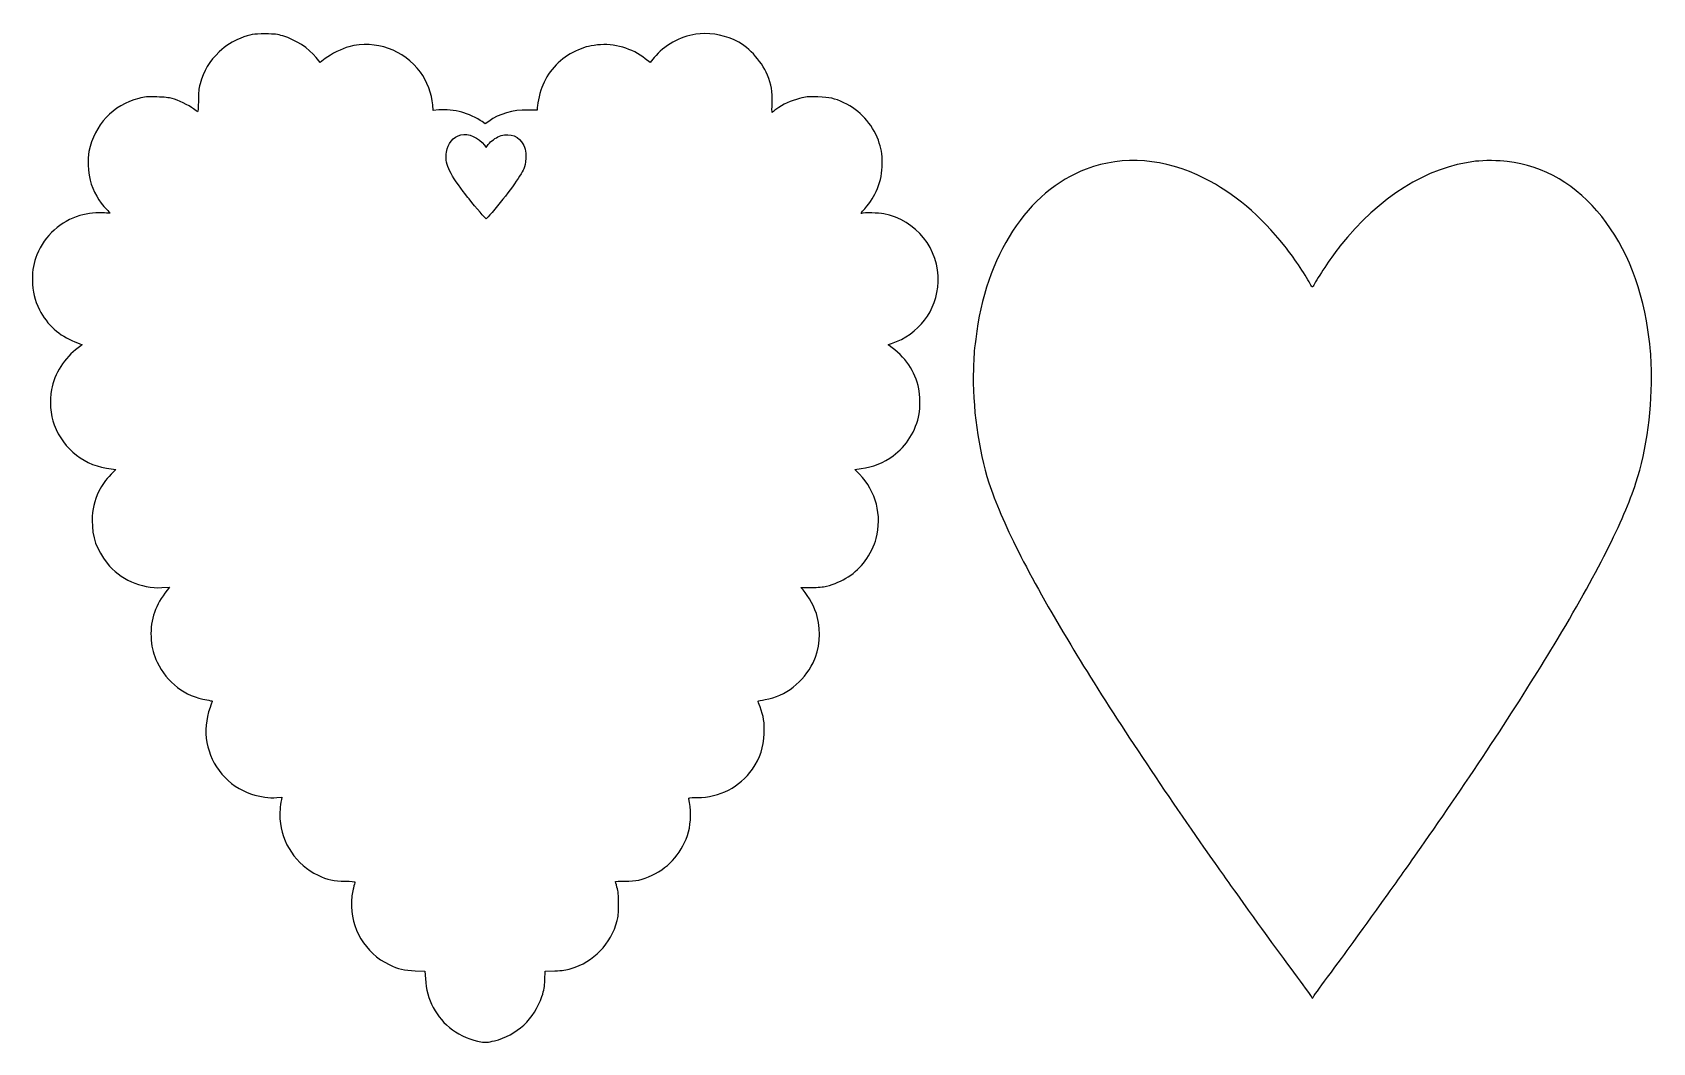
# Model space of a CAD drawing. Header units: centimetres. Extents: x -30.6 to 29.8, y -19.1 to 18.6.
import ezdxf

# ---------------------------------------------------------------- set-up
doc = ezdxf.new("R2010")
doc.units = ezdxf.units.CM
doc.header["$MEASUREMENT"] = 0
doc.layers.add('Layer 1', color=7, linetype='Continuous')

msp = doc.modelspace()

# ---------------------------------------------------------------- linework, layer by layer
at = {"layer": 'Layer 1'}
for points, knots in [([(-13.87317, -19.08802), (-14.22051, -19.03083), (-14.64311, -18.85038), (-14.93573, -18.63429), (-14.93573, -18.63429), (-15.5449, -18.18443), (-15.90435, -17.50768), (-15.94635, -16.73156), (-15.94635, -16.73156), (-15.94635, -16.73156), (-15.96156, -16.45041), (-15.96156, -16.45041), (-15.96156, -16.45041), (-15.96156, -16.45041), (-16.32177, -16.43657), (-16.32177, -16.43657), (-16.32177, -16.43657), (-16.73509, -16.42069), (-16.95516, -16.3682), (-17.29539, -16.20435), (-17.29539, -16.20435), (-18.19425, -15.77147), (-18.74419, -14.8489), (-18.69824, -13.85094), (-18.69824, -13.85094), (-18.68976, -13.66684), (-18.66266, -13.46829), (-18.62961, -13.34823), (-18.62961, -13.34823), (-18.59957, -13.23909), (-18.57477, -13.13789), (-18.5745, -13.12333), (-18.5745, -13.12333), (-18.57419, -13.1071), (-18.71451, -13.09571), (-18.93768, -13.09386), (-18.93768, -13.09386), (-19.36361, -13.09032), (-19.59537, -13.0391), (-19.94788, -12.87057), (-19.94788, -12.87057), (-20.76881, -12.47811), (-21.3025, -11.68771), (-21.3672, -10.76854), (-21.3672, -10.76854), (-21.38212, -10.55666), (-21.36209, -10.30497), (-21.30982, -10.04761), (-21.30982, -10.04761), (-21.30982, -10.04761), (-21.29237, -9.96168), (-21.29237, -9.96168), (-21.29237, -9.96168), (-21.29237, -9.96168), (-21.48768, -9.97819), (-21.48768, -9.97819), (-21.48768, -9.97819), (-21.75291, -10.00061), (-22.10529, -9.94997), (-22.42344, -9.84372), (-22.42344, -9.84372), (-22.87059, -9.69439), (-23.23786, -9.44825), (-23.52671, -9.10434), (-23.52671, -9.10434), (-24.12044, -8.3974), (-24.28156, -7.49798), (-23.97171, -6.62011), (-23.97171, -6.62011), (-23.9278, -6.49571), (-23.89188, -6.38865), (-23.89188, -6.38221), (-23.89188, -6.38221), (-23.89188, -6.37576), (-23.98394, -6.35564), (-24.09646, -6.33749), (-24.09646, -6.33749), (-24.89531, -6.20862), (-25.58684, -5.68119), (-25.94063, -4.93095), (-25.94063, -4.93095), (-26.08095, -4.6334), (-26.13876, -4.42025), (-26.16366, -4.10868), (-26.16366, -4.10868), (-26.21662, -3.44578), (-26.05197, -2.88083), (-25.65367, -2.35881), (-25.65367, -2.35881), (-25.65367, -2.35881), (-25.48403, -2.13648), (-25.48403, -2.13648), (-25.48403, -2.13648), (-25.48403, -2.13648), (-25.76613, -2.14941), (-25.76613, -2.14941), (-25.76613, -2.14941), (-26.557, -2.18568), (-27.33103, -1.84126), (-27.80825, -1.24072), (-27.80825, -1.24072), (-28.20168, -0.74563), (-28.36894, -0.26774), (-28.3675, 0.35719), (-28.3675, 0.35719), (-28.36656, 0.76571), (-28.29225, 1.08487), (-28.11505, 1.4415), (-28.11505, 1.4415), (-27.97749, 1.71833), (-27.89386, 1.83447), (-27.65481, 2.08065), (-27.65481, 2.08065), (-27.65481, 2.08065), (-27.48424, 2.2563), (-27.48424, 2.2563), (-27.48424, 2.2563), (-27.48424, 2.2563), (-27.65259, 2.27466), (-27.65259, 2.27466), (-27.65259, 2.27466), (-28.63876, 2.38219), (-29.43281, 2.99476), (-29.78, 3.91583), (-29.78, 3.91583), (-29.92331, 4.29602), (-29.96581, 4.81911), (-29.88689, 5.23156), (-29.88689, 5.23156), (-29.7735, 5.82422), (-29.38848, 6.42755), (-28.89379, 6.7878), (-28.89379, 6.7878), (-28.80676, 6.85117), (-28.73813, 6.90522), (-28.74127, 6.9079), (-28.74127, 6.9079), (-28.74441, 6.91058), (-28.8676, 6.95991), (-29.01502, 7.01752), (-29.01502, 7.01752), (-29.60098, 7.24649), (-30.03699, 7.6421), (-30.33118, 8.21169), (-30.33118, 8.21169), (-30.51742, 8.5723), (-30.59174, 8.88513), (-30.59289, 9.31333), (-30.59289, 9.31333), (-30.59393, 9.70331), (-30.54616, 9.97553), (-30.42645, 10.26179), (-30.42645, 10.26179), (-30.12827, 10.9748), (-29.53658, 11.51472), (-28.82881, 11.71965), (-28.82881, 11.71965), (-28.51997, 11.80907), (-28.16673, 11.84726), (-27.90693, 11.81932), (-27.90693, 11.81932), (-27.79415, 11.80719), (-27.70188, 11.80438), (-27.70188, 11.81307), (-27.70188, 11.81307), (-27.70188, 11.82175), (-27.76222, 11.88795), (-27.83597, 11.96016), (-27.83597, 11.96016), (-28.09496, 12.21375), (-28.33771, 12.64649), (-28.44393, 13.04396), (-28.44393, 13.04396), (-28.52443, 13.3452), (-28.54259, 13.82629), (-28.48432, 14.11389), (-28.48432, 14.11389), (-28.28363, 15.10433), (-27.58915, 15.84421), (-26.63031, 16.08911), (-26.63031, 16.08911), (-26.38726, 16.15119), (-26.33236, 16.15567), (-25.95563, 16.14413), (-25.95563, 16.14413), (-25.68845, 16.13595), (-25.49019, 16.11612), (-25.38677, 16.08724), (-25.38677, 16.08724), (-25.16934, 16.02651), (-24.75609, 15.82829), (-24.5943, 15.70711), (-24.5943, 15.70711), (-24.52084, 15.65209), (-24.44882, 15.60003), (-24.43427, 15.59142), (-24.43427, 15.59142), (-24.4171, 15.58126), (-24.4077, 15.72113), (-24.40748, 15.98997), (-24.40748, 15.98997), (-24.4072, 16.34045), (-24.3977, 16.43876), (-24.3457, 16.62905), (-24.3457, 16.62905), (-24.21513, 17.10692), (-23.98912, 17.48491), (-23.63157, 17.82338), (-23.63157, 17.82338), (-23.37538, 18.06591), (-23.13151, 18.22322), (-22.84677, 18.32962), (-22.84677, 18.32962), (-22.43946, 18.48182), (-22.37, 18.49405), (-21.92073, 18.49265), (-21.92073, 18.49265), (-21.53717, 18.49146), (-21.47502, 18.48453), (-21.25927, 18.41891), (-21.25927, 18.41891), (-20.76074, 18.26726), (-20.31023, 17.9753), (-20.01259, 17.61097), (-20.01259, 17.61097), (-20.01259, 17.61097), (-19.86357, 17.42856), (-19.86357, 17.42856), (-19.86357, 17.42856), (-19.86357, 17.42856), (-19.67507, 17.57521), (-19.67507, 17.57521), (-19.67507, 17.57521), (-19.46194, 17.74103), (-19.03634, 17.95463), (-18.79773, 18.01555), (-18.79773, 18.01555), (-17.78925, 18.273), (-16.75589, 17.90611), (-16.12731, 17.06744), (-16.12731, 17.06744), (-15.89381, 16.7559), (-15.70165, 16.2437), (-15.67116, 15.85158), (-15.67116, 15.85158), (-15.67116, 15.85158), (-15.65494, 15.64294), (-15.65494, 15.64294), (-15.65494, 15.64294), (-15.65494, 15.64294), (-15.44085, 15.65936), (-15.44085, 15.65936), (-15.44085, 15.65936), (-15.20416, 15.6775), (-14.83604, 15.64352), (-14.59177, 15.58097), (-14.59177, 15.58097), (-14.39858, 15.53149), (-13.98615, 15.34003), (-13.82777, 15.22629), (-13.82777, 15.22629), (-13.82777, 15.22629), (-13.71172, 15.14295), (-13.71172, 15.14295), (-13.71172, 15.14295), (-13.71172, 15.14295), (-13.58289, 15.23472), (-13.58289, 15.23472), (-13.58289, 15.23472), (-13.17886, 15.52249), (-12.70142, 15.66088), (-12.12453, 15.65742), (-12.12453, 15.65742), (-12.12453, 15.65742), (-11.77396, 15.65532), (-11.77396, 15.65532), (-11.77396, 15.65532), (-11.77396, 15.65532), (-11.77396, 15.74777), (-11.77396, 15.74777), (-11.77396, 15.74777), (-11.77396, 15.92155), (-11.6646, 16.37716), (-11.57274, 16.58608), (-11.57274, 16.58608), (-11.32008, 17.16073), (-10.90165, 17.5936), (-10.34521, 17.85597), (-10.34521, 17.85597), (-10.05264, 17.99391), (-9.86921, 18.0453), (-9.53371, 18.08329), (-9.53371, 18.08329), (-8.91899, 18.15291), (-8.22041, 17.95172), (-7.74747, 17.56888), (-7.74747, 17.56888), (-7.74747, 17.56888), (-7.57068, 17.42576), (-7.57068, 17.42576), (-7.57068, 17.42576), (-7.57068, 17.42576), (-7.41845, 17.61182), (-7.41845, 17.61182), (-7.41845, 17.61182), (-7.053, 18.05851), (-6.46014, 18.39164), (-5.86567, 18.48435), (-5.86567, 18.48435), (-5.43823, 18.551), (-4.88402, 18.47213), (-4.45901, 18.28418), (-4.45901, 18.28418), (-3.93008, 18.05026), (-3.43172, 17.5269), (-3.19787, 16.95979), (-3.19787, 16.95979), (-3.05219, 16.60652), (-3.00823, 16.34982), (-3.02064, 15.92503), (-3.02064, 15.92503), (-3.02634, 15.73017), (-3.02725, 15.57073), (-3.02266, 15.57073), (-3.02266, 15.57073), (-3.01808, 15.57073), (-2.94027, 15.62728), (-2.84976, 15.69641), (-2.84976, 15.69641), (-2.63395, 15.8612), (-2.32107, 16.00501), (-1.99576, 16.08892), (-1.99576, 16.08892), (-1.75396, 16.15129), (-1.70034, 16.15569), (-1.32292, 16.14413), (-1.32292, 16.14413), (-0.8526, 16.12972), (-0.71361, 16.09866), (-0.34749, 15.92609), (-0.34749, 15.92609), (0.2606, 15.63949), (0.70137, 15.16076), (0.93913, 14.52868), (0.93913, 14.52868), (1.0436, 14.25092), (1.08479, 14.00986), (1.08479, 13.67611), (1.08479, 13.67611), (1.08479, 13.30641), (1.03411, 13.04358), (0.90167, 12.72646), (0.90167, 12.72646), (0.77998, 12.4351), (0.65495, 12.23701), (0.4297, 11.97874), (0.4297, 11.97874), (0.29788, 11.82758), (0.27235, 11.78623), (0.32062, 11.80204), (0.32062, 11.80204), (0.41735, 11.83371), (0.94485, 11.82508), (1.13771, 11.78868), (1.13771, 11.78868), (2.34588, 11.56063), (3.22105, 10.46441), (3.16669, 9.24719), (3.16669, 9.24719), (3.11878, 8.1743), (2.44843, 7.28955), (1.43138, 6.95689), (1.43138, 6.95689), (1.3013, 6.91435), (1.29335, 6.90732), (1.33905, 6.87532), (1.33905, 6.87532), (1.94676, 6.4498), (2.31204, 5.92121), (2.44959, 5.26826), (2.44959, 5.26826), (2.49554, 5.05018), (2.50215, 4.53685), (2.4617, 4.32835), (2.4617, 4.32835), (2.33862, 3.69384), (1.99069, 3.13287), (1.49005, 2.76168), (1.49005, 2.76168), (1.15792, 2.51544), (0.72088, 2.34072), (0.3035, 2.28732), (0.3035, 2.28732), (0.3035, 2.28732), (0.0646, 2.25676), (0.0646, 2.25676), (0.0646, 2.25676), (0.0646, 2.25676), (0.233, 2.08088), (0.233, 2.08088), (0.233, 2.08088), (0.85772, 1.42841), (1.08352, 0.56044), (0.85828, -0.32261), (0.85828, -0.32261), (0.80316, -0.5387), (0.60277, -0.94473), (0.45013, -1.14961), (0.45013, -1.14961), (0.09724, -1.62327), (-0.39461, -1.9445), (-0.99914, -2.09616), (-0.99914, -2.09616), (-1.12453, -2.12761), (-1.29229, -2.14121), (-1.56476, -2.142), (-1.56476, -2.142), (-1.56476, -2.142), (-1.95213, -2.14313), (-1.95213, -2.14313), (-1.95213, -2.14313), (-1.95213, -2.14313), (-1.86753, -2.23676), (-1.86753, -2.23676), (-1.86753, -2.23676), (-1.66173, -2.46455), (-1.41289, -2.92882), (-1.3363, -3.22792), (-1.3363, -3.22792), (-1.18542, -3.8171), (-1.24116, -4.42445), (-1.49412, -4.94771), (-1.49412, -4.94771), (-1.8445, -5.67248), (-2.51355, -6.18771), (-3.28414, -6.32619), (-3.28414, -6.32619), (-3.42057, -6.3507), (-3.53634, -6.37421), (-3.54142, -6.37843), (-3.54142, -6.37843), (-3.54649, -6.38265), (-3.51468, -6.47937), (-3.47072, -6.59336), (-3.47072, -6.59336), (-3.33899, -6.93493), (-3.29859, -7.19332), (-3.31467, -7.59139), (-3.31467, -7.59139), (-3.33547, -8.10658), (-3.46373, -8.48961), (-3.75794, -8.9152), (-3.75794, -8.9152), (-4.2207, -9.58462), (-4.97382, -9.97217), (-5.81557, -9.97406), (-5.81557, -9.97406), (-6.12804, -9.97476), (-6.14047, -9.97691), (-6.12664, -10.02771), (-6.12664, -10.02771), (-6.03717, -10.35624), (-6.04231, -10.92543), (-6.13774, -11.25802), (-6.13774, -11.25802), (-6.34852, -11.99258), (-6.8199, -12.55299), (-7.49411, -12.87058), (-7.49411, -12.87058), (-7.87233, -13.04875), (-8.08342, -13.09551), (-8.51287, -13.09626), (-8.51287, -13.09626), (-8.70563, -13.0966), (-8.86339, -13.09972), (-8.86344, -13.10319), (-8.86344, -13.10319), (-8.8635, -13.10667), (-8.83675, -13.20192), (-8.80401, -13.31486), (-8.80401, -13.31486), (-8.75296, -13.49096), (-8.74449, -13.58238), (-8.74455, -13.95677), (-8.74455, -13.95677), (-8.74461, -14.28985), (-8.75554, -14.43285), (-8.79066, -14.56006), (-8.79066, -14.56006), (-9.03383, -15.44085), (-9.66902, -16.10039), (-10.51719, -16.35277), (-10.51719, -16.35277), (-10.7063, -16.40904), (-10.82944, -16.42638), (-11.11541, -16.43701), (-11.11541, -16.43701), (-11.11541, -16.43701), (-11.4755, -16.4504), (-11.4755, -16.4504), (-11.4755, -16.4504), (-11.4755, -16.4504), (-11.48937, -16.77124), (-11.48937, -16.77124), (-11.48937, -16.77124), (-11.50137, -17.04907), (-11.51649, -17.13197), (-11.60209, -17.38965), (-11.60209, -17.38965), (-11.88162, -18.23105), (-12.53606, -18.84246), (-13.37469, -19.04571), (-13.37469, -19.04571), (-13.60425, -19.10135), (-13.72825, -19.11188), (-13.87317, -19.08802)], [0, 0, 0, 0, 0.00769231, 0.00769231, 0.00769231, 0.00769231, 0.01538462, 0.01538462, 0.01538462, 0.01538462, 0.02307692, 0.02307692, 0.02307692, 0.02307692, 0.03076923, 0.03076923, 0.03076923, 0.03076923, 0.03846154, 0.03846154, 0.03846154, 0.03846154, 0.04615385, 0.04615385, 0.04615385, 0.04615385, 0.05384615, 0.05384615, 0.05384615, 0.05384615, 0.06153846, 0.06153846, 0.06153846, 0.06153846, 0.06923077, 0.06923077, 0.06923077, 0.06923077, 0.07692308, 0.07692308, 0.07692308, 0.07692308, 0.08461538, 0.08461538, 0.08461538, 0.08461538, 0.09230769, 0.09230769, 0.09230769, 0.09230769, 0.1, 0.1, 0.1, 0.1, 0.10769231, 0.10769231, 0.10769231, 0.10769231, 0.11538462, 0.11538462, 0.11538462, 0.11538462, 0.12307692, 0.12307692, 0.12307692, 0.12307692, 0.13076923, 0.13076923, 0.13076923, 0.13076923, 0.13846154, 0.13846154, 0.13846154, 0.13846154, 0.14615385, 0.14615385, 0.14615385, 0.14615385, 0.15384615, 0.15384615, 0.15384615, 0.15384615, 0.16153846, 0.16153846, 0.16153846, 0.16153846, 0.16923077, 0.16923077, 0.16923077, 0.16923077, 0.17692308, 0.17692308, 0.17692308, 0.17692308, 0.18461538, 0.18461538, 0.18461538, 0.18461538, 0.19230769, 0.19230769, 0.19230769, 0.19230769, 0.2, 0.2, 0.2, 0.2, 0.20769231, 0.20769231, 0.20769231, 0.20769231, 0.21538462, 0.21538462, 0.21538462, 0.21538462, 0.22307692, 0.22307692, 0.22307692, 0.22307692, 0.23076923, 0.23076923, 0.23076923, 0.23076923, 0.23846154, 0.23846154, 0.23846154, 0.23846154, 0.24615385, 0.24615385, 0.24615385, 0.24615385, 0.25384615, 0.25384615, 0.25384615, 0.25384615, 0.26153846, 0.26153846, 0.26153846, 0.26153846, 0.26923077, 0.26923077, 0.26923077, 0.26923077, 0.27692308, 0.27692308, 0.27692308, 0.27692308, 0.28461538, 0.28461538, 0.28461538, 0.28461538, 0.29230769, 0.29230769, 0.29230769, 0.29230769, 0.3, 0.3, 0.3, 0.3, 0.30769231, 0.30769231, 0.30769231, 0.30769231, 0.31538462, 0.31538462, 0.31538462, 0.31538462, 0.32307692, 0.32307692, 0.32307692, 0.32307692, 0.33076923, 0.33076923, 0.33076923, 0.33076923, 0.33846154, 0.33846154, 0.33846154, 0.33846154, 0.34615385, 0.34615385, 0.34615385, 0.34615385, 0.35384615, 0.35384615, 0.35384615, 0.35384615, 0.36153846, 0.36153846, 0.36153846, 0.36153846, 0.36923077, 0.36923077, 0.36923077, 0.36923077, 0.37692308, 0.37692308, 0.37692308, 0.37692308, 0.38461538, 0.38461538, 0.38461538, 0.38461538, 0.39230769, 0.39230769, 0.39230769, 0.39230769, 0.4, 0.4, 0.4, 0.4, 0.40769231, 0.40769231, 0.40769231, 0.40769231, 0.41538462, 0.41538462, 0.41538462, 0.41538462, 0.42307692, 0.42307692, 0.42307692, 0.42307692, 0.43076923, 0.43076923, 0.43076923, 0.43076923, 0.43846154, 0.43846154, 0.43846154, 0.43846154, 0.44615385, 0.44615385, 0.44615385, 0.44615385, 0.45384615, 0.45384615, 0.45384615, 0.45384615, 0.46153846, 0.46153846, 0.46153846, 0.46153846, 0.46923077, 0.46923077, 0.46923077, 0.46923077, 0.47692308, 0.47692308, 0.47692308, 0.47692308, 0.48461538, 0.48461538, 0.48461538, 0.48461538, 0.49230769, 0.49230769, 0.49230769, 0.49230769, 0.5, 0.5, 0.5, 0.5, 0.50769231, 0.50769231, 0.50769231, 0.50769231, 0.51538462, 0.51538462, 0.51538462, 0.51538462, 0.52307692, 0.52307692, 0.52307692, 0.52307692, 0.53076923, 0.53076923, 0.53076923, 0.53076923, 0.53846154, 0.53846154, 0.53846154, 0.53846154, 0.54615385, 0.54615385, 0.54615385, 0.54615385, 0.55384615, 0.55384615, 0.55384615, 0.55384615, 0.56153846, 0.56153846, 0.56153846, 0.56153846, 0.56923077, 0.56923077, 0.56923077, 0.56923077, 0.57692308, 0.57692308, 0.57692308, 0.57692308, 0.58461538, 0.58461538, 0.58461538, 0.58461538, 0.59230769, 0.59230769, 0.59230769, 0.59230769, 0.6, 0.6, 0.6, 0.6, 0.60769231, 0.60769231, 0.60769231, 0.60769231, 0.61538462, 0.61538462, 0.61538462, 0.61538462, 0.62307692, 0.62307692, 0.62307692, 0.62307692, 0.63076923, 0.63076923, 0.63076923, 0.63076923, 0.63846154, 0.63846154, 0.63846154, 0.63846154, 0.64615385, 0.64615385, 0.64615385, 0.64615385, 0.65384615, 0.65384615, 0.65384615, 0.65384615, 0.66153846, 0.66153846, 0.66153846, 0.66153846, 0.66923077, 0.66923077, 0.66923077, 0.66923077, 0.67692308, 0.67692308, 0.67692308, 0.67692308, 0.68461538, 0.68461538, 0.68461538, 0.68461538, 0.69230769, 0.69230769, 0.69230769, 0.69230769, 0.7, 0.7, 0.7, 0.7, 0.70769231, 0.70769231, 0.70769231, 0.70769231, 0.71538462, 0.71538462, 0.71538462, 0.71538462, 0.72307692, 0.72307692, 0.72307692, 0.72307692, 0.73076923, 0.73076923, 0.73076923, 0.73076923, 0.73846154, 0.73846154, 0.73846154, 0.73846154, 0.74615385, 0.74615385, 0.74615385, 0.74615385, 0.75384615, 0.75384615, 0.75384615, 0.75384615, 0.76153846, 0.76153846, 0.76153846, 0.76153846, 0.76923077, 0.76923077, 0.76923077, 0.76923077, 0.77692308, 0.77692308, 0.77692308, 0.77692308, 0.78461538, 0.78461538, 0.78461538, 0.78461538, 0.79230769, 0.79230769, 0.79230769, 0.79230769, 0.8, 0.8, 0.8, 0.8, 0.80769231, 0.80769231, 0.80769231, 0.80769231, 0.81538462, 0.81538462, 0.81538462, 0.81538462, 0.82307692, 0.82307692, 0.82307692, 0.82307692, 0.83076923, 0.83076923, 0.83076923, 0.83076923, 0.83846154, 0.83846154, 0.83846154, 0.83846154, 0.84615385, 0.84615385, 0.84615385, 0.84615385, 0.85384615, 0.85384615, 0.85384615, 0.85384615, 0.86153846, 0.86153846, 0.86153846, 0.86153846, 0.86923077, 0.86923077, 0.86923077, 0.86923077, 0.87692308, 0.87692308, 0.87692308, 0.87692308, 0.88461538, 0.88461538, 0.88461538, 0.88461538, 0.89230769, 0.89230769, 0.89230769, 0.89230769, 0.9, 0.9, 0.9, 0.9, 0.90769231, 0.90769231, 0.90769231, 0.90769231, 0.91538462, 0.91538462, 0.91538462, 0.91538462, 0.92307692, 0.92307692, 0.92307692, 0.92307692, 0.93076923, 0.93076923, 0.93076923, 0.93076923, 0.93846154, 0.93846154, 0.93846154, 0.93846154, 0.94615385, 0.94615385, 0.94615385, 0.94615385, 0.95384615, 0.95384615, 0.95384615, 0.95384615, 0.96153846, 0.96153846, 0.96153846, 0.96153846, 0.96923077, 0.96923077, 0.96923077, 0.96923077, 0.97692308, 0.97692308, 0.97692308, 0.97692308, 0.98461538, 0.98461538, 0.98461538, 0.98461538, 1, 1, 1, 1]), ([(-13.46099, 11.83349), (-12.90139, 12.49751), (-12.39695, 13.19241), (-12.27373, 13.46902), (-12.27373, 13.46902), (-12.23123, 13.56444), (-12.21227, 13.66934), (-12.20331, 13.85878), (-12.20331, 13.85878), (-12.18974, 14.14548), (-12.22216, 14.27477), (-12.35754, 14.47371), (-12.35754, 14.47371), (-12.536, 14.73597), (-12.9189, 14.81505), (-13.2413, 14.65621), (-13.2413, 14.65621), (-13.398, 14.57901), (-13.55049, 14.45192), (-13.63372, 14.32914), (-13.63372, 14.32914), (-13.63372, 14.32914), (-13.67724, 14.26495), (-13.67724, 14.26495), (-13.67724, 14.26495), (-13.67724, 14.26495), (-13.73692, 14.34237), (-13.73692, 14.34237), (-13.73692, 14.34237), (-13.96243, 14.63494), (-14.34409, 14.80144), (-14.61931, 14.72733), (-14.61931, 14.72733), (-14.91206, 14.6485), (-15.10485, 14.41972), (-15.16149, 14.08393), (-15.16149, 14.08393), (-15.22855, 13.68636), (-15.06973, 13.31679), (-14.53263, 12.62063), (-14.53263, 12.62063), (-14.45404, 12.51876), (-14.35781, 12.39409), (-14.31878, 12.34359), (-14.31878, 12.34359), (-14.05102, 11.99711), (-13.70832, 11.60198), (-13.67556, 11.60198), (-13.67556, 11.60198), (-13.66485, 11.60198), (-13.56829, 11.70616), (-13.46099, 11.83349)], [0, 0, 0, 0, 0.07142857, 0.07142857, 0.07142857, 0.07142857, 0.14285714, 0.14285714, 0.14285714, 0.14285714, 0.21428571, 0.21428571, 0.21428571, 0.21428571, 0.28571429, 0.28571429, 0.28571429, 0.28571429, 0.35714286, 0.35714286, 0.35714286, 0.35714286, 0.42857143, 0.42857143, 0.42857143, 0.42857143, 0.5, 0.5, 0.5, 0.5, 0.57142857, 0.57142857, 0.57142857, 0.57142857, 0.64285714, 0.64285714, 0.64285714, 0.64285714, 0.71428571, 0.71428571, 0.71428571, 0.71428571, 0.78571429, 0.78571429, 0.78571429, 0.78571429, 0.85714286, 0.85714286, 0.85714286, 0.85714286, 1, 1, 1, 1]), ([(17.09208, -17.42313), (17.09208, -17.40876), (16.85034, -17.0724), (16.55488, -16.67568), (16.55488, -16.67568), (15.74113, -15.58307), (15.5732, -15.35198), (14.29901, -13.57149), (14.29901, -13.57149), (13.84841, -12.94185), (13.68833, -12.71494), (12.92814, -11.62844), (12.92814, -11.62844), (11.15687, -9.09684), (9.31202, -6.28513), (8.11072, -4.28625), (8.11072, -4.28625), (6.51117, -1.62473), (5.52237, 0.33342), (5.05781, 1.75948), (5.05781, 1.75948), (4.66331, 2.9705), (4.438, 4.62821), (4.4824, 5.9931), (4.4824, 5.9931), (4.50012, 6.53799), (4.50282, 6.57404), (4.56668, 7.11729), (4.56668, 7.11729), (4.93192, 10.2244), (6.49845, 12.63151), (8.69139, 13.45521), (8.69139, 13.45521), (10.07959, 13.97664), (11.61126, 13.85655), (13.10017, 13.10953), (13.10017, 13.10953), (14.17475, 12.57039), (15.18603, 11.71596), (16.09011, 10.58333), (16.09011, 10.58333), (16.3848, 10.21415), (16.82919, 9.55475), (17.03961, 9.17443), (17.03961, 9.17443), (17.07383, 9.11258), (17.10935, 9.06198), (17.11854, 9.06198), (17.11854, 9.06198), (17.12773, 9.06198), (17.16325, 9.11258), (17.19747, 9.17443), (17.19747, 9.17443), (17.40789, 9.55475), (17.85228, 10.21415), (18.14697, 10.58333), (18.14697, 10.58333), (19.6223, 12.4316), (21.36725, 13.52252), (23.20327, 13.74446), (23.20327, 13.74446), (23.49487, 13.77971), (24.07987, 13.77898), (24.38135, 13.74299), (24.38135, 13.74299), (27.14799, 13.4127), (29.23818, 10.79427), (29.6704, 7.11729), (29.6704, 7.11729), (29.73426, 6.57404), (29.73696, 6.53799), (29.75469, 5.9931), (29.75469, 5.9931), (29.79908, 4.62821), (29.57378, 2.9705), (29.17927, 1.75948), (29.17927, 1.75948), (28.71472, 0.33342), (27.72591, -1.62473), (26.12637, -4.28625), (26.12637, -4.28625), (24.92506, -6.28513), (23.08022, -9.09684), (21.30895, -11.62844), (21.30895, -11.62844), (20.54876, -12.71494), (20.38867, -12.94185), (19.93807, -13.57149), (19.93807, -13.57149), (18.66389, -15.35198), (18.49595, -15.58307), (17.68221, -16.67568), (17.68221, -16.67568), (17.38674, -17.0724), (17.145, -17.40876), (17.145, -17.42313), (17.145, -17.42313), (17.145, -17.43751), (17.13309, -17.44927), (17.11854, -17.44927), (17.11854, -17.44927), (17.10399, -17.44927), (17.09208, -17.43751), (17.09208, -17.42313)], [0, 0, 0, 0, 0.03703704, 0.03703704, 0.03703704, 0.03703704, 0.07407407, 0.07407407, 0.07407407, 0.07407407, 0.11111111, 0.11111111, 0.11111111, 0.11111111, 0.14814815, 0.14814815, 0.14814815, 0.14814815, 0.18518519, 0.18518519, 0.18518519, 0.18518519, 0.22222222, 0.22222222, 0.22222222, 0.22222222, 0.25925926, 0.25925926, 0.25925926, 0.25925926, 0.2962963, 0.2962963, 0.2962963, 0.2962963, 0.33333333, 0.33333333, 0.33333333, 0.33333333, 0.37037037, 0.37037037, 0.37037037, 0.37037037, 0.40740741, 0.40740741, 0.40740741, 0.40740741, 0.44444444, 0.44444444, 0.44444444, 0.44444444, 0.48148148, 0.48148148, 0.48148148, 0.48148148, 0.51851852, 0.51851852, 0.51851852, 0.51851852, 0.55555556, 0.55555556, 0.55555556, 0.55555556, 0.59259259, 0.59259259, 0.59259259, 0.59259259, 0.62962963, 0.62962963, 0.62962963, 0.62962963, 0.66666667, 0.66666667, 0.66666667, 0.66666667, 0.7037037, 0.7037037, 0.7037037, 0.7037037, 0.74074074, 0.74074074, 0.74074074, 0.74074074, 0.77777778, 0.77777778, 0.77777778, 0.77777778, 0.81481481, 0.81481481, 0.81481481, 0.81481481, 0.85185185, 0.85185185, 0.85185185, 0.85185185, 0.88888889, 0.88888889, 0.88888889, 0.88888889, 0.92592593, 0.92592593, 0.92592593, 0.92592593, 1, 1, 1, 1])]:
    msp.add_open_spline(points, degree=3, knots=knots, dxfattribs=at)

doc.saveas('drawing.dxf')
